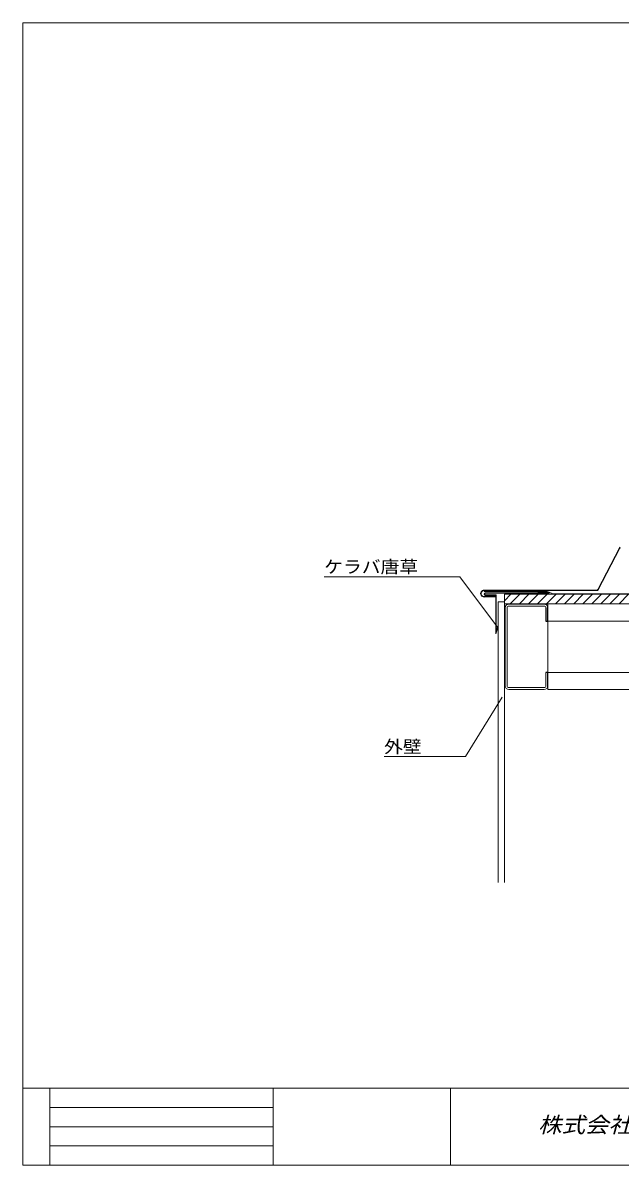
# Model space of a CAD drawing. Units: millimetres, scale not verified. Extents: x -6654 to 3221, y -946 to 390.
# Drawn here: x -2674 to -1975, y -946 to 390 of the extents above; entities that cross this region are included whole.
import ezdxf
from ezdxf.enums import TextEntityAlignment as Align

# ---------------------------------------------------------------- set-up
doc = ezdxf.new("R2010")
doc.units = ezdxf.units.MM
doc.header["$LTSCALE"] = 5
doc.layers.add('0-0_0', color=7, linetype='Continuous', lineweight=18)
doc.layers.add('0-6_LAYER007', color=2, linetype='Continuous', lineweight=18)
doc.layers.add('0-4_LAYER004', color=7, linetype='Continuous')
doc.styles.add('HG丸ｺﾞｼｯｸM-PRO', font='')
doc.styles.add('ＭＳ ゴシック', font='')
doc.styles.get('HG丸ｺﾞｼｯｸM-PRO').set_extended_font_data('HG丸ｺﾞｼｯｸM-PRO')
doc.styles.get('ＭＳ ゴシック').set_extended_font_data('MS Gothic')

# ---------------------------------------------------------------- blocks, each defined once
blk = doc.blocks.new('GROUP_46')
at = {"layer": '0-6_LAYER007'}
blk.add_lwpolyline([(-614.471, -27.033), (-614.471, 301.239), (-622.033, 301.239), (-622.033, -27.033)], dxfattribs=at)
blk = doc.blocks.new('GROUP_43')
at = {"layer": '0-4_LAYER004'}
blk.add_lwpolyline([(-566.027, 294.393), (-566.027, 278.692), (-563.727, 278.692), (-563.727, 296.693)], dxfattribs=at)
blk = doc.blocks.new('GROUP_44')
at = {"layer": '0-4_LAYER004'}
blk.add_lwpolyline([(-563.727, 200.692), (-563.727, 218.692), (-566.027, 218.692)], dxfattribs=at)

msp = doc.modelspace()

# ---------------------------------------------------------------- linework, layer by layer
at = {"layer": '0-0_0'}
for p, q in [((-2674.26, -946.271), (-2674.26, 390.229)), ((-2674.26, -946.271), (-2674.26, 390.229)), ((-2063.869, -289.762), (-2105.269, -289.762)), ((-2105.269, -292.062), (-2063.869, -292.062)), ((-2059.569, -289.637), (-2059.569, -309.762)), ((-1355.769, -289.637), (-2059.569, -289.637)), ((-2109.569, -294.062), (-2109.569, -385.462)), ((-2107.269, -385.462), (-2107.269, -294.062)), ((-2059.569, -309.762), (-2059.569, -369.762)), ((-2059.569, -309.762), (-1355.769, -309.762)), ((-2061.869, -369.762), (-2061.869, -385.462)), ((-2059.569, -369.762), (-2059.569, -389.887)), ((-1365.05, -369.762), (-2059.569, -369.762)), ((-2063.869, -387.462), (-2105.269, -387.462)), ((-2105.269, -389.762), (-2063.869, -389.762)), ((-2059.569, -389.887), (-1365.05, -389.887)), ((-2674.26, -856.271), (-784.26, -856.271)), ((-2642.76, -856.271), (-2642.76, -946.271)), ((-2381.055, -856.271), (-2381.055, -946.271)), ((-2173.494, -856.271), (-2173.494, -946.271)), ((-2173.494, -856.271), (-2173.494, -946.271)), ((-2381.055, -878.771), (-2642.76, -878.771)), ((-2642.76, -901.271), (-2381.055, -901.271)), ((-2381.055, -923.771), (-2642.76, -923.771))]:
    msp.add_line(p, q, dxfattribs=at)
at = {"layer": '0-0_0', "color": 5}
for p, q in [((-1975.84, -224.165), (-2001.194, -272.921)), ((-2000.661, -273.198), (-1975.308, -224.441)), ((-2002.081, -274.059), (-2134.111, -274.059)), ((-2134.071, -273.459), (-2002.081, -273.459)), ((-2134.071, -280.888), (-2121.171, -280.888)), ((-2134.071, -281.488), (-2121.221, -281.488)), ((-2121.131, -280.941), (-2121.171, -281.521))]:
    msp.add_line(p, q, dxfattribs=at)
at = {"layer": '0-0_0', "color": 4}
for p, q in [((-2162.74, -257.957), (-2321.37, -257.957)), ((-2162.74, -257.957), (-2118.441, -316.721)), ((-2134.111, -275.094), (-2060.246, -275.094)), ((-2058.63, -276.613), (-2132.761, -276.613)), ((-2058.518, -277.213), (-2132.761, -277.213)), ((-2120.021, -279.051), (-2132.761, -279.051)), ((-2120.642, -279.651), (-2132.761, -279.651)), ((-2120.621, -324.651), (-2120.621, -279.664)), ((-2120.021, -320.951), (-2120.021, -279.051)), ((-2110.363, -289.637), (-2110.363, -278.387)), ((-2110.363, -285.888), (-2102.862, -278.387)), ((-1355.769, -278.387), (-2110.363, -278.387)), ((-2103.506, -289.637), (-2092.256, -278.387)), ((-2092.899, -289.637), (-2081.649, -278.387)), ((-2082.293, -289.637), (-2071.043, -278.387)), ((-2071.686, -289.637), (-2060.436, -278.387)), ((-2058.63, -276.419), (-2070.902, -275.9)), ((-2070.867, -275.286), (-2070.88, -275.907)), ((-2058.518, -275.823), (-2070.876, -275.301)), ((-2061.079, -289.637), (-2049.829, -278.387)), ((-2060.246, -275.094), (-2053.163, -277.859)), ((-2053.163, -277.859), (-1923.412, -277.859)), ((-2050.473, -289.637), (-2039.223, -278.387)), ((-2039.866, -289.637), (-2028.616, -278.387)), ((-2029.26, -289.637), (-2018.01, -278.387)), ((-2018.653, -289.637), (-2007.403, -278.387)), ((-2008.046, -289.637), (-1996.796, -278.387)), ((-1997.44, -289.637), (-1986.19, -278.387)), ((-1986.833, -289.637), (-1975.583, -278.387)), ((-1976.227, -289.637), (-1964.977, -278.387)), ((-2110.363, -289.637), (-1365.05, -289.637)), ((-2120.611, -324.651), (-2117.875, -316.921)), ((-2113.166, -398.767), (-2155.854, -468.321)), ((-2251.27, -468.321), (-2155.854, -468.321))]:
    msp.add_line(p, q, dxfattribs=at)
at = {"layer": '0-0_0'}
msp.add_lwpolyline([(-2674.26, 390.229), (-784.26, 390.229), (-784.26, -946.271), (-2674.26, -946.271)], close=True, dxfattribs=at)
at = {"layer": '0-0_0', "color": 4}
for points in [[(-2110.363, -289.637), (-2110.363, -278.387), (-2110.363, -289.637)], [(-2119.938, -320.951), (-2118.441, -316.721), (-2117.875, -316.921)]]:
    msp.add_lwpolyline(points, dxfattribs=at)
at = {"layer": '0-0_0', "color": 5}
for centre, radius, start, end in [((-1974.421, -224.903), 1.6, 105.94502, 152.52499), ((-1974.421, -224.903), 1, 105.94585, 152.52648), ((-2134.209, -277.5), 4.042, 88.37335, 271.62665), ((-2134.209, -277.5), 3.442, 88.37335, 271.62665), ((-2002.081, -272.459), 1, 269.99976, 332.52479), ((-2002.081, -272.459), 1.6, 269.99989, 332.52541)]:
    msp.add_arc(centre, radius, start, end, dxfattribs=at)
at = {"layer": '0-0_0', "color": 4}
for centre, radius, start, end in [((-2132.748, -278.141), 1.517, 91.73756, 271.39753), ((-2132.748, -278.132), 0.919, 90.8391, 269.1609), ((-2058.678, -276.518), 0.214, 282.9641, 77.0359), ((-2058.678, -276.518), 0.714, 282.9641, 77.0359)]:
    msp.add_arc(centre, radius, start, end, dxfattribs=at)
at = {"layer": '0-0_0'}
for centre, radius, start, end in [((-2105.269, -294.062), 4.3, 89.99996, 180.00004), ((-2105.269, -294.062), 2, 89.99996, 180.00004), ((-2063.869, -294.062), 4.3, 359.99996, 90.00004), ((-2063.869, -294.062), 2, 359.99996, 90.00004), ((-2105.269, -385.462), 4.3, 179.99996, 270.00004), ((-2105.269, -385.462), 2, 179.99996, 270.00004), ((-2063.869, -385.462), 2, 269.99996, 360), ((-2063.869, -385.462), 4.3, 269.99996, 360)]:
    msp.add_arc(centre, radius, start, end, dxfattribs=at)

# ---------------------------------------------------------------- block references
for name in ['GROUP_46', 'GROUP_43', 'GROUP_44']:
    msp.add_blockref(name, (-1495.842, -588.454), dxfattribs=at)

# ---------------------------------------------------------------- texts
at = {"layer": '0-0_0', "style": 'ＭＳ ゴシック', "width": 1.1}
for s, p in [('ケラバ唐草', (-2321.37, -257.957)), ('外壁', (-2251.27, -468.321))]:
    msp.add_text(s, height=14.66, dxfattribs=at).set_placement(p, align=Align.BOTTOM_LEFT)
at = {"layer": '0-0_0', "color": 3, "style": 'HG丸ｺﾞｼｯｸM-PRO', "oblique": 15, "width": 1.1}
msp.add_text('株式会社コマスヤアルテック', height=18.33, dxfattribs=at).set_placement((-2070.939, -913.771), align=Align.BOTTOM_LEFT)

doc.saveas('drawing.dxf')
